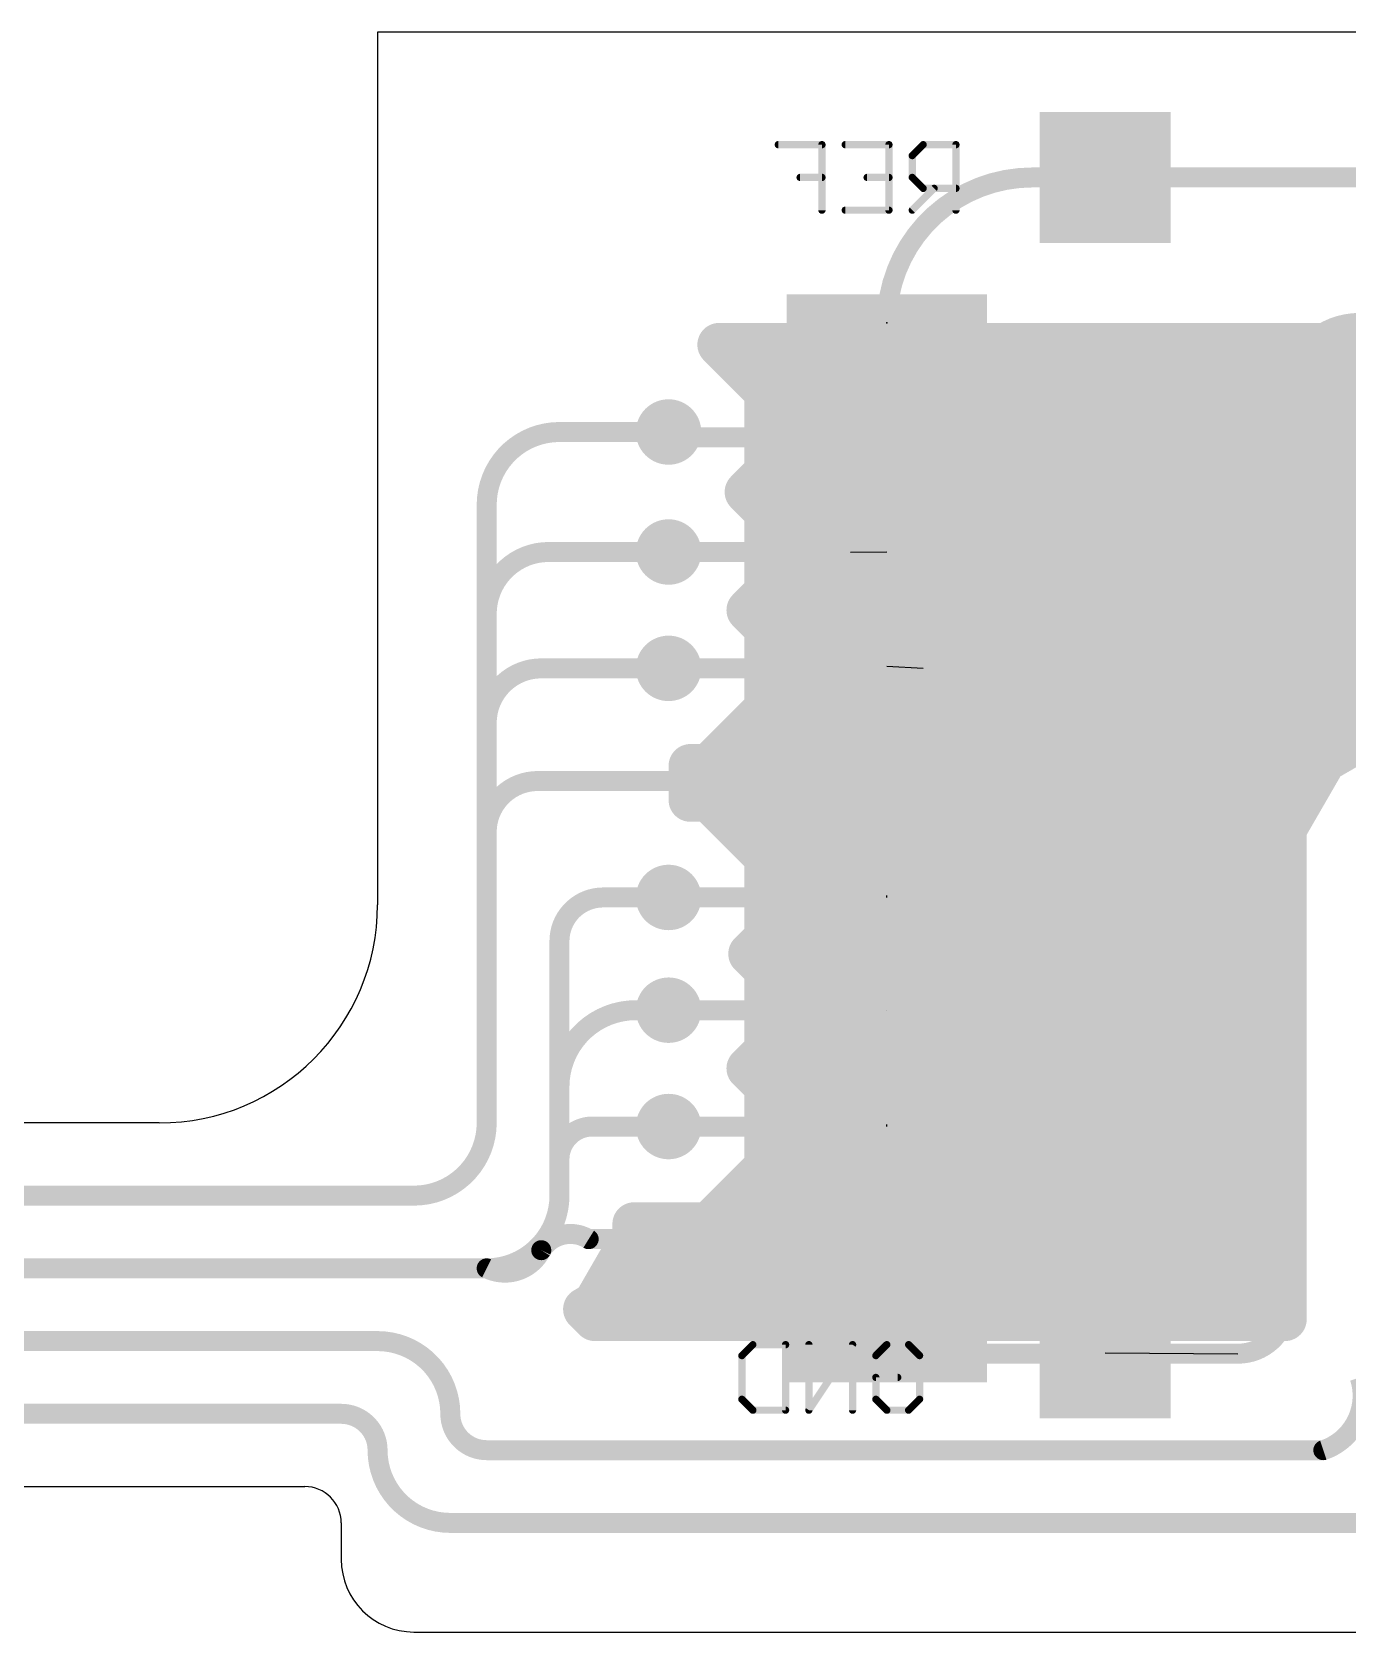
# Model space of a CAD drawing. Extents: x 0 to 1.19, y 0.04 to 0.27.
# Drawn here: x 0.8925 to 1.0734, y 0.05 to 0.27 of the extents above; entities that cross this region are included whole.
import ezdxf

# ---------------------------------------------------------------- set-up
doc = ezdxf.new("R2010")
doc.units = 0
for name, color, linetype in [('1', 14, 'CONTINUOUS'), ('15', 14, 'CONTINUOUS'), ('16', 174, 'CONTINUOUS'), ('18', 94, 'CONTINUOUS'), ('19', 54, 'CONTINUOUS'), ('2', 174, 'CONTINUOUS'), ('20', 178, 'CONTINUOUS'), ('23', 178, 'CONTINUOUS'), ('26', 251, 'CONTINUOUS')]:
    doc.layers.add(name, color=color, linetype=linetype)

# ---------------------------------------------------------------- blocks, each defined once
blk = doc.blocks.new('RECT')
blk.add_solid([(-0.5, -0.5), (0.5, -0.5), (-0.5, 0.5), (0.5, 0.5)])
blk = doc.blocks.new('SQUAREV')
blk.add_solid([(-0.5, -0.5), (0.5, -0.5), (-0.5, 0.5), (0.5, 0.5)])
blk = doc.blocks.new('ROUNDV')
at = {"const_width": 0.5}
blk.add_lwpolyline([(0, -0.25, 1), (0, 0.25, 1), (0, -0.25)], format="xyb", dxfattribs=at)

msp = doc.modelspace()

# ---------------------------------------------------------------- linework, layer by layer
at = {"layer": '1'}
for points, const_width in [([(1.03, 0.25, 0.414214), (1.01, 0.23)], 0.00275), ([(1.03, 0.250688, 1), (1.03, 0.249312)], 0.001375), ([(1.03, 0.249312, 1), (1.03, 0.250688)], 0.001375), ([(1.04, 0.250688, 1), (1.04, 0.249312)], 0.001375), ([(1.04, 0.249312, 1), (1.04, 0.250688)], 0.001375), ([(1.075, 0.23, 0.414214), (1.065, 0.22)], 0.00275), ([(1.009313, 0.23, 1), (1.010687, 0.23)], 0.001375), ([(1.065687, 0.22, 1), (1.064312, 0.22)], 0.001375), ([(1.064312, 0.22, 1), (1.065687, 0.22)], 0.001375), ([(0.98, 0.215, 0.414214), (0.980748, 0.21425)], 0.00275), ([(0.980687, 0.214999, 1), (0.979313, 0.215001)], 0.001375), ([(0.980748, 0.214937, 1), (0.980748, 0.213563)], 0.001375), ([(0.980747, 0.213563, 1), (0.980749, 0.214937)], 0.001375), ([(1.01, 0.213564, 1), (1.01, 0.214939)], 0.001375), ([(0.98, 0.199188, 1), (0.98, 0.197813)], 0.001375), ([(1.005, 0.197813, 1), (1.005, 0.199188)], 0.001375), ([(0.98, 0.183188, 1), (0.98, 0.181812)], 0.001375), ([(1.015, 0.181812, 1), (1.015, 0.183188)], 0.001375), ([(0.962008, 0.167008, 0.414214), (0.955, 0.16)], 0.00275), ([(0.962008, 0.167695, 1), (0.962008, 0.16632)], 0.001375), ([(0.962008, 0.16632, 1), (0.962008, 0.167695)], 0.001375), ([(1.01, 0.16632, 1), (1.01, 0.167695)], 0.001375), ([(0.955687, 0.16, 1), (0.954313, 0.16)], 0.001375), ([(0.954313, 0.16, 1), (0.955687, 0.16)], 0.001375), ([(0.98, 0.151688, 1), (0.98, 0.150312)], 0.001375), ([(1.01, 0.150312, 1), (1.01, 0.151688)], 0.001375), ([(0.98, 0.136188, 1), (0.98, 0.134813)], 0.001375), ([(1.01, 0.134813, 1), (1.01, 0.136188)], 0.001375), ([(0.945, 0.11, 0.414214), (0.955, 0.12)], 0.00275), ([(0.955687, 0.12, 1), (0.954313, 0.12)], 0.001375), ([(0.954313, 0.12, 1), (0.955687, 0.12)], 0.001375), ([(0.98, 0.120187, 1), (0.98, 0.118813)], 0.001375), ([(1.01, 0.118813, 1), (1.01, 0.120187)], 0.001375), ([(0.945, 0.110687, 1), (0.945, 0.109313)], 0.001375), ([(0.945, 0.109313, 1), (0.945, 0.110687)], 0.001375), ([(0.969016, 0.104016, 0.414214), (0.9625, 0.1025)], 0.00275), ([(0.955, 0.1, 0.414214), (0.9625, 0.1025)], 0.00275), ([(0.961916, 0.102863, 1), (0.963084, 0.102137)], 0.001375), ([(0.963115, 0.102193, 1), (0.961885, 0.102807)], 0.001375), ([(0.969016, 0.104703, 1), (0.969016, 0.103328)], 0.001375), ([(0.968652, 0.103432, 1), (0.969379, 0.104599)], 0.001375), ([(1.01, 0.103328, 1), (1.01, 0.104703)], 0.001375), ([(0.955307, 0.100615, 1), (0.954693, 0.099385)], 0.001375), ([(0.955, 0.099313, 1), (0.955, 0.100687)], 0.001375), ([(1.058268, 0.088268, 0.414214), (1.065, 0.095)], 0.00275), ([(1.065687, 0.095, 1), (1.064312, 0.095)], 0.001375), ([(1.064312, 0.095, 1), (1.065687, 0.095)], 0.001375), ([(0.95, 0.08, 0.414214), (0.94, 0.09)], 0.00275), ([(0.94, 0.090687, 1), (0.94, 0.089313)], 0.001375), ([(0.94, 0.089313, 1), (0.94, 0.090687)], 0.001375), ([(1.01, 0.088955, 1), (1.01, 0.08758)], 0.001375), ([(1.058268, 0.088955, 1), (1.058268, 0.08758)], 0.001375), ([(1.058268, 0.08758, 1), (1.058268, 0.088955)], 0.001375), ([(1.07, 0.075, 0.414214), (1.075, 0.085)], 0.00275), ([(0.94, 0.075, 0.414214), (0.935, 0.08)], 0.00275), ([(0.935, 0.080687, 1), (0.935, 0.079313)], 0.001375), ([(0.935, 0.079313, 1), (0.935, 0.080687)], 0.001375), ([(0.95, 0.08, 0.414214), (0.955, 0.075)], 0.00275), ([(0.950687, 0.08, 1), (0.949313, 0.08)], 0.001375), ([(0.949313, 0.08, 1), (0.950687, 0.08)], 0.001375), ([(0.94, 0.075, 0.414214), (0.95, 0.065)], 0.00275), ([(0.940687, 0.075, 1), (0.939312, 0.075)], 0.001375), ([(0.939312, 0.075, 1), (0.940687, 0.075)], 0.001375), ([(0.955, 0.075687, 1), (0.955, 0.074313)], 0.001375), ([(0.955, 0.074313, 1), (0.955, 0.075687)], 0.001375), ([(1.069783, 0.075652, 1), (1.070217, 0.074348)], 0.001375), ([(1.07, 0.074313, 1), (1.07, 0.075687)], 0.001375), ([(0.95, 0.065687, 1), (0.95, 0.064313)], 0.001375), ([(0.95, 0.064313, 1), (0.95, 0.065687)], 0.001375)]:
    msp.add_lwpolyline(points, format="xyb", dxfattribs=dict(at, const_width=const_width))
at = {"layer": '1', "const_width": 0.00275}
for points in [[(1.04, 0.25), (1.03, 0.25)], [(1.155, 0.25), (1.04, 0.25)], [(1.065, 0.095), (1.065, 0.22)], [(1.01, 0.214252), (0.980748, 0.21425)], [(0.98, 0.1985), (1.005, 0.1985)], [(0.98, 0.1825), (1.015, 0.1825)], [(1.01, 0.167008), (0.962008, 0.167008)], [(0.955, 0.16), (0.955, 0.12)], [(1.01, 0.151), (0.98, 0.151)], [(1.01, 0.1355), (0.98, 0.1355)], [(1.01, 0.1195), (0.98, 0.1195)], [(0.09, 0.11), (0.945, 0.11)], [(1.01, 0.104016), (0.969016, 0.104016)], [(0.09, 0.1), (0.955, 0.1)], [(0.095, 0.09), (0.94, 0.09)], [(1.01, 0.088268), (1.058268, 0.088268)], [(0.1, 0.08), (0.935, 0.08)], [(0.955, 0.075), (1.07, 0.075)], [(1.075, 0.065), (0.95, 0.065)]]:
    msp.add_lwpolyline(points, dxfattribs=at)
at = {"layer": '15'}
for points, const_width in [([(0.9635, 0.1985, 0.414214), (0.955, 0.19)], 0.00275), ([(0.9635, 0.199188, 1), (0.9635, 0.197813)], 0.001375), ([(0.9635, 0.197813, 1), (0.9635, 0.199188)], 0.001375), ([(0.98, 0.197813, 1), (0.98, 0.199188)], 0.001375), ([(0.955687, 0.19, 1), (0.954313, 0.19)], 0.001375), ([(0.954313, 0.19, 1), (0.955687, 0.19)], 0.001375), ([(0.9755, 0.1355, 0.414214), (0.965, 0.125)], 0.00275), ([(0.9755, 0.136188, 1), (0.9755, 0.134813)], 0.001375), ([(0.9755, 0.134813, 1), (0.9755, 0.136188)], 0.001375), ([(0.98, 0.134813, 1), (0.98, 0.136188)], 0.001375), ([(0.965687, 0.125, 1), (0.964313, 0.125)], 0.001375), ([(0.964313, 0.125, 1), (0.965687, 0.125)], 0.001375), ([(0.945, 0.11, 0.414214), (0.955, 0.12)], 0.00275), ([(0.955687, 0.12, 1), (0.954313, 0.12)], 0.001375), ([(0.954313, 0.12, 1), (0.955687, 0.12)], 0.001375), ([(0.945, 0.110687, 1), (0.945, 0.109313)], 0.001375), ([(0.945, 0.109313, 1), (0.945, 0.110687)], 0.001375), ([(0.955, 0.1, 0.414214), (0.965, 0.11)], 0.00275), ([(0.965687, 0.11, 1), (0.964313, 0.11)], 0.001375), ([(0.964313, 0.11, 1), (0.965687, 0.11)], 0.001375), ([(0.955, 0.100687, 1), (0.955, 0.099313)], 0.001375), ([(0.955, 0.099313, 1), (0.955, 0.100687)], 0.001375), ([(0.95, 0.08, 0.414214), (0.94, 0.09)], 0.00275), ([(0.94, 0.090687, 1), (0.94, 0.089313)], 0.001375), ([(0.94, 0.089313, 1), (0.94, 0.090687)], 0.001375), ([(1.07, 0.075, 0.414214), (1.075, 0.085)], 0.00275), ([(0.94, 0.075, 0.414214), (0.935, 0.08)], 0.00275), ([(0.935, 0.080687, 1), (0.935, 0.079313)], 0.001375), ([(0.935, 0.079313, 1), (0.935, 0.080687)], 0.001375), ([(0.95, 0.08, 0.414214), (0.955, 0.075)], 0.00275), ([(0.950687, 0.08, 1), (0.949313, 0.08)], 0.001375), ([(0.949313, 0.08, 1), (0.950687, 0.08)], 0.001375), ([(0.94, 0.075, 0.414214), (0.95, 0.065)], 0.00275), ([(0.940687, 0.075, 1), (0.939312, 0.075)], 0.001375), ([(0.939312, 0.075, 1), (0.940687, 0.075)], 0.001375), ([(0.955, 0.075687, 1), (0.955, 0.074313)], 0.001375), ([(0.955, 0.074313, 1), (0.955, 0.075687)], 0.001375), ([(1.069783, 0.075652, 1), (1.070217, 0.074348)], 0.001375), ([(1.07, 0.074313, 1), (1.07, 0.075687)], 0.001375), ([(0.95, 0.065687, 1), (0.95, 0.064313)], 0.001375), ([(0.95, 0.064313, 1), (0.95, 0.065687)], 0.001375)]:
    msp.add_lwpolyline(points, format="xyb", dxfattribs=dict(at, const_width=const_width))
at = {"layer": '15', "const_width": 0.00275}
for points in [[(0.98, 0.1985), (0.9635, 0.1985)], [(0.955, 0.19), (0.955, 0.12)], [(0.98, 0.1355), (0.9755, 0.1355)], [(0.965, 0.125), (0.965, 0.11)], [(0.09, 0.11), (0.945, 0.11)], [(0.09, 0.1), (0.955, 0.1)], [(0.095, 0.09), (0.94, 0.09)], [(0.1, 0.08), (0.935, 0.08)], [(0.955, 0.075), (1.07, 0.075)], [(1.075, 0.065), (0.95, 0.065)]]:
    msp.add_lwpolyline(points, dxfattribs=at)
at = {"layer": '16'}
for points, const_width in [([(0.993405, 0.220553), (0.986958, 0.227)], 0.006), ([(0.986958, 0.227), (1.146366, 0.227)], 0.006), ([(0.991958, 0.222), (1.146384, 0.222)], 0.006), ([(0.993405, 0.209447), (0.993405, 0.220553)], 0.006), ([(0.993405, 0.216), (1.146406, 0.216)], 0.006), ([(0.98, 0.215), (0.965, 0.215)], 0.00275), ([(0.990708, 0.20675), (0.993405, 0.209447)], 0.006), ([(0.993405, 0.21), (1.098542, 0.21)], 0.006), ([(0.993405, 0.204053), (0.990708, 0.20675)], 0.006), ([(0.993405, 0.192947), (0.993405, 0.204053)], 0.006), ([(0.993405, 0.204), (1.092542, 0.204)], 0.006), ([(0.955, 0.205), (0.955, 0.12)], 0.00275), ([(0.993405, 0.198), (1.091594, 0.198)], 0.006), ([(0.990958, 0.1905), (0.993405, 0.192947)], 0.006), ([(0.992458, 0.192), (1.091594, 0.192)], 0.006), ([(0.993405, 0.188053), (0.990958, 0.1905)], 0.006), ([(0.993405, 0.176947), (0.993405, 0.188053)], 0.006), ([(0.993405, 0.186), (1.091594, 0.186)], 0.006), ([(0.993405, 0.18), (1.091594, 0.18)], 0.006), ([(0.985553, 0.169094), (0.993405, 0.176947)], 0.006), ([(1.079566, 0.17528), (1.070154, 0.169846)], 0.006), ([(0.990458, 0.174), (1.077348, 0.174)], 0.006), ([(0.983, 0.164405), (0.983, 0.169094)], 0.006), ([(0.983, 0.169094), (0.985553, 0.169094)], 0.006), ([(1.070154, 0.169846), (1.064719, 0.160434)], 0.006), ([(1.070154, 0.169846), (1.070154, 0.169846)], 0.006), ([(1.070154, 0.169846), (1.070154, 0.169846)], 0.006), ([(0.983, 0.168), (1.069088, 0.168)], 0.006), ([(0.985553, 0.164405), (0.983, 0.164405)], 0.006), ([(0.993405, 0.156553), (0.985553, 0.164405)], 0.006), ([(0.987958, 0.162), (1.065624, 0.162)], 0.006), ([(1.064719, 0.160434), (1.064719, 0.093)], 0.006), ([(0.993405, 0.145447), (0.993405, 0.156553)], 0.006), ([(0.993405, 0.156), (1.064719, 0.156)], 0.006), ([(0.98, 0.151), (0.971, 0.151)], 0.00275), ([(0.993405, 0.15), (1.064719, 0.15)], 0.006), ([(0.991208, 0.14325), (0.993405, 0.145447)], 0.006), ([(0.965, 0.145), (0.965, 0.11)], 0.00275), ([(0.993405, 0.141053), (0.991208, 0.14325)], 0.006), ([(0.991958, 0.144), (1.064719, 0.144)], 0.006), ([(0.993405, 0.129947), (0.993405, 0.141053)], 0.006), ([(0.993405, 0.138), (1.064719, 0.138)], 0.006), ([(0.993405, 0.132), (1.064719, 0.132)], 0.006), ([(0.990958, 0.1275), (0.993405, 0.129947)], 0.006), ([(0.993405, 0.125053), (0.990958, 0.1275)], 0.006), ([(0.992458, 0.126), (1.064719, 0.126)], 0.006), ([(0.993405, 0.113947), (0.993405, 0.125053)], 0.006), ([(0.993405, 0.12), (1.064719, 0.12)], 0.006), ([(0.985553, 0.106094), (0.993405, 0.113947)], 0.006), ([(0.993405, 0.114), (1.064719, 0.114)], 0.006), ([(0.09, 0.11), (0.945, 0.11)], 0.00275), ([(0.987458, 0.108), (1.064719, 0.108)], 0.006), ([(0.97528, 0.104566), (0.97528, 0.106094)], 0.006), ([(0.97528, 0.106094), (0.985553, 0.106094)], 0.006), ([(0.969846, 0.095154), (0.97528, 0.104566)], 0.006), ([(0.973799, 0.102), (1.064719, 0.102)], 0.006), ([(0.09, 0.1), (0.955, 0.1)], 0.00275), ([(0.970335, 0.096), (1.064719, 0.096)], 0.006), ([(0.968504, 0.094378), (0.969846, 0.095154)], 0.006), ([(0.969882, 0.093), (0.968504, 0.094378)], 0.006), ([(0.969846, 0.095154), (0.969846, 0.095154)], 0.006), ([(0.969846, 0.095154), (0.969846, 0.095154)], 0.006), ([(1.064719, 0.093), (0.969882, 0.093)], 0.006), ([(0.095, 0.09), (0.94, 0.09)], 0.00275), ([(0.1, 0.08), (0.935, 0.08)], 0.00275), ([(0.955, 0.075), (1.07, 0.075)], 0.00275), ([(1.075, 0.065), (0.95, 0.065)], 0.00275)]:
    msp.add_lwpolyline(points, dxfattribs=dict(at, const_width=const_width))
for points, const_width in [([(0.988019, 0.228061, 1), (0.985897, 0.225939)], 0.003), ([(0.986958, 0.2285, 1), (0.986958, 0.2255)], 0.003), ([(0.991958, 0.2235, 1), (0.991958, 0.2205)], 0.003), ([(0.994905, 0.220553, 1), (0.991905, 0.220553)], 0.003), ([(0.992345, 0.219492, 1), (0.994466, 0.221613)], 0.003), ([(0.993405, 0.2175, 1), (0.993405, 0.2145)], 0.003), ([(0.965, 0.215, 0.414214), (0.955, 0.205)], 0.00275), ([(0.965, 0.215688, 1), (0.965, 0.214312)], 0.001375), ([(0.965, 0.214312, 1), (0.965, 0.215688)], 0.001375), ([(0.98, 0.214312, 1), (0.98, 0.215688)], 0.001375), ([(0.993405, 0.2115, 1), (0.993405, 0.2085)], 0.003), ([(0.994466, 0.208387, 1), (0.992345, 0.210508)], 0.003), ([(0.991769, 0.207811, 1), (0.989647, 0.205689)], 0.003), ([(0.989647, 0.207811, 1), (0.991769, 0.205689)], 0.003), ([(0.991905, 0.209447, 1), (0.994905, 0.209447)], 0.003), ([(0.994905, 0.204053, 1), (0.991905, 0.204053)], 0.003), ([(0.993405, 0.2055, 1), (0.993405, 0.2025)], 0.003), ([(0.955687, 0.205, 1), (0.954313, 0.205)], 0.001375), ([(0.954313, 0.205, 1), (0.955687, 0.205)], 0.001375), ([(0.992345, 0.202992, 1), (0.994466, 0.205113)], 0.003), ([(0.993405, 0.1995, 1), (0.993405, 0.1965)], 0.003), ([(0.994466, 0.191887, 1), (0.992345, 0.194008)], 0.003), ([(0.992458, 0.1935, 1), (0.992458, 0.1905)], 0.003), ([(0.991905, 0.192947, 1), (0.994905, 0.192947)], 0.003), ([(0.992019, 0.191561, 1), (0.989897, 0.189439)], 0.003), ([(0.989897, 0.191561, 1), (0.992019, 0.189439)], 0.003), ([(0.994905, 0.188053, 1), (0.991905, 0.188053)], 0.003), ([(0.992345, 0.186992, 1), (0.994466, 0.189113)], 0.003), ([(0.993405, 0.1875, 1), (0.993405, 0.1845)], 0.003), ([(0.993405, 0.1815, 1), (0.993405, 0.1785)], 0.003), ([(0.991905, 0.176947, 1), (0.994905, 0.176947)], 0.003), ([(0.994466, 0.175887, 1), (0.992345, 0.178008)], 0.003), ([(0.990458, 0.1755, 1), (0.990458, 0.1725)], 0.003), ([(0.9845, 0.169094, 1), (0.9815, 0.169094)], 0.003), ([(0.983, 0.170594, 1), (0.983, 0.167594)], 0.003), ([(0.984492, 0.170155, 1), (0.986613, 0.168034)], 0.003), ([(0.985553, 0.167594, 1), (0.985553, 0.170594)], 0.003), ([(1.070154, 0.171346, 1), (1.070154, 0.168346)], 0.003), ([(1.071654, 0.169846, 1), (1.068654, 0.169846)], 0.003), ([(1.069404, 0.171145, 1), (1.070904, 0.168547)], 0.003), ([(1.071453, 0.169096, 1), (1.068855, 0.170596)], 0.003), ([(1.070154, 0.168346, 1), (1.070154, 0.171346)], 0.003), ([(0.983, 0.1695, 1), (0.983, 0.1665)], 0.003), ([(1.068654, 0.169846, 1), (1.071654, 0.169846)], 0.003), ([(1.069088, 0.1665, 1), (1.069088, 0.1695)], 0.003), ([(0.983, 0.165905, 1), (0.983, 0.162905)], 0.003), ([(0.986613, 0.165466, 1), (0.984492, 0.163345)], 0.003), ([(0.985553, 0.162905, 1), (0.985553, 0.165905)], 0.003), ([(0.9815, 0.164405, 1), (0.9845, 0.164405)], 0.003), ([(0.987958, 0.1635, 1), (0.987958, 0.1605)], 0.003), ([(1.065624, 0.1605, 1), (1.065624, 0.1635)], 0.003), ([(1.066219, 0.160434, 1), (1.063219, 0.160434)], 0.003), ([(1.06342, 0.161184, 1), (1.066019, 0.159684)], 0.003), ([(0.994905, 0.156553, 1), (0.991905, 0.156553)], 0.003), ([(0.993405, 0.1575, 1), (0.993405, 0.1545)], 0.003), ([(0.992345, 0.155492, 1), (0.994466, 0.157613)], 0.003), ([(1.064719, 0.1545, 1), (1.064719, 0.1575)], 0.003), ([(0.971, 0.151, 0.414214), (0.965, 0.145)], 0.00275), ([(0.971, 0.151688, 1), (0.971, 0.150312)], 0.001375), ([(0.971, 0.150312, 1), (0.971, 0.151688)], 0.001375), ([(0.98, 0.150312, 1), (0.98, 0.151688)], 0.001375), ([(0.993405, 0.1515, 1), (0.993405, 0.1485)], 0.003), ([(1.064719, 0.1485, 1), (1.064719, 0.1515)], 0.003), ([(0.994466, 0.144387, 1), (0.992345, 0.146508)], 0.003), ([(0.965687, 0.145, 1), (0.964313, 0.145)], 0.001375), ([(0.964313, 0.145, 1), (0.965687, 0.145)], 0.001375), ([(0.992269, 0.144311, 1), (0.990147, 0.142189)], 0.003), ([(0.990147, 0.144311, 1), (0.992269, 0.142189)], 0.003), ([(0.991958, 0.1455, 1), (0.991958, 0.1425)], 0.003), ([(0.991905, 0.145447, 1), (0.994905, 0.145447)], 0.003), ([(1.064719, 0.1425, 1), (1.064719, 0.1455)], 0.003), ([(0.994905, 0.141053, 1), (0.991905, 0.141053)], 0.003), ([(0.992345, 0.139992, 1), (0.994466, 0.142113)], 0.003), ([(0.993405, 0.1395, 1), (0.993405, 0.1365)], 0.003), ([(1.064719, 0.1365, 1), (1.064719, 0.1395)], 0.003), ([(0.993405, 0.1335, 1), (0.993405, 0.1305)], 0.003), ([(1.064719, 0.1305, 1), (1.064719, 0.1335)], 0.003), ([(0.994466, 0.128887, 1), (0.992345, 0.131008)], 0.003), ([(0.992019, 0.128561, 1), (0.989897, 0.126439)], 0.003), ([(0.989897, 0.128561, 1), (0.992019, 0.126439)], 0.003), ([(0.991905, 0.129947, 1), (0.994905, 0.129947)], 0.003), ([(0.992458, 0.1275, 1), (0.992458, 0.1245)], 0.003), ([(0.994905, 0.125053, 1), (0.991905, 0.125053)], 0.003), ([(0.992345, 0.123992, 1), (0.994466, 0.126113)], 0.003), ([(1.064719, 0.1245, 1), (1.064719, 0.1275)], 0.003), ([(0.945, 0.11, 0.414214), (0.955, 0.12)], 0.00275), ([(0.955687, 0.12, 1), (0.954313, 0.12)], 0.001375), ([(0.993405, 0.1215, 1), (0.993405, 0.1185)], 0.003), ([(1.064719, 0.1185, 1), (1.064719, 0.1215)], 0.003), ([(0.954313, 0.12, 1), (0.955687, 0.12)], 0.001375), ([(0.993405, 0.1155, 1), (0.993405, 0.1125)], 0.003), ([(0.994466, 0.112887, 1), (0.992345, 0.115008)], 0.003), ([(1.064719, 0.1125, 1), (1.064719, 0.1155)], 0.003), ([(0.991905, 0.113947, 1), (0.994905, 0.113947)], 0.003), ([(0.945, 0.110687, 1), (0.945, 0.109313)], 0.001375), ([(0.945, 0.109313, 1), (0.945, 0.110687)], 0.001375), ([(0.955, 0.1, 0.414214), (0.965, 0.11)], 0.00275), ([(0.965687, 0.11, 1), (0.964313, 0.11)], 0.001375), ([(0.964313, 0.11, 1), (0.965687, 0.11)], 0.001375), ([(0.987458, 0.1095, 1), (0.987458, 0.1065)], 0.003), ([(1.064719, 0.1065, 1), (1.064719, 0.1095)], 0.003), ([(0.97678, 0.106094, 1), (0.97378, 0.106094)], 0.003), ([(0.97528, 0.107594, 1), (0.97528, 0.104594)], 0.003), ([(0.984492, 0.107155, 1), (0.986613, 0.105034)], 0.003), ([(0.985553, 0.104594, 1), (0.985553, 0.107594)], 0.003), ([(0.97378, 0.104566, 1), (0.97678, 0.104566)], 0.003), ([(0.976579, 0.103816, 1), (0.973981, 0.105316)], 0.003), ([(0.973799, 0.1035, 1), (0.973799, 0.1005)], 0.003), ([(1.064719, 0.1005, 1), (1.064719, 0.1035)], 0.003), ([(0.955, 0.100687, 1), (0.955, 0.099313)], 0.001375), ([(0.955, 0.099313, 1), (0.955, 0.100687)], 0.001375), ([(0.970335, 0.0975, 1), (0.970335, 0.0945)], 0.003), ([(1.064719, 0.0945, 1), (1.064719, 0.0975)], 0.003), ([(0.969564, 0.095439, 1), (0.967443, 0.093318)], 0.003), ([(0.967754, 0.095677, 1), (0.969254, 0.093079)], 0.003), ([(0.969846, 0.096654, 1), (0.969846, 0.093654)], 0.003), ([(0.971346, 0.095154, 1), (0.968346, 0.095154)], 0.003), ([(0.968547, 0.095904, 1), (0.971145, 0.094404)], 0.003), ([(0.970596, 0.093855, 1), (0.969096, 0.096453)], 0.003), ([(0.969846, 0.093654, 1), (0.969846, 0.096654)], 0.003), ([(0.968346, 0.095154, 1), (0.971346, 0.095154)], 0.003), ([(0.969882, 0.0945, 1), (0.969882, 0.0915)], 0.003), ([(0.968821, 0.091939, 1), (0.970943, 0.094061)], 0.003), ([(1.064719, 0.0915, 1), (1.064719, 0.0945)], 0.003), ([(1.063219, 0.093, 1), (1.066219, 0.093)], 0.003), ([(0.95, 0.08, 0.414214), (0.94, 0.09)], 0.00275), ([(0.94, 0.090687, 1), (0.94, 0.089313)], 0.001375), ([(0.94, 0.089313, 1), (0.94, 0.090687)], 0.001375), ([(1.07, 0.075, 0.414214), (1.075, 0.085)], 0.00275), ([(0.94, 0.075, 0.414214), (0.935, 0.08)], 0.00275), ([(0.935, 0.080687, 1), (0.935, 0.079313)], 0.001375), ([(0.935, 0.079313, 1), (0.935, 0.080687)], 0.001375), ([(0.95, 0.08, 0.414214), (0.955, 0.075)], 0.00275), ([(0.950687, 0.08, 1), (0.949313, 0.08)], 0.001375), ([(0.949313, 0.08, 1), (0.950687, 0.08)], 0.001375), ([(0.94, 0.075, 0.414214), (0.95, 0.065)], 0.00275), ([(0.940687, 0.075, 1), (0.939312, 0.075)], 0.001375), ([(0.939312, 0.075, 1), (0.940687, 0.075)], 0.001375), ([(0.955, 0.075687, 1), (0.955, 0.074313)], 0.001375), ([(0.955, 0.074313, 1), (0.955, 0.075687)], 0.001375), ([(1.069783, 0.075652, 1), (1.070217, 0.074348)], 0.001375), ([(1.07, 0.074313, 1), (1.07, 0.075687)], 0.001375), ([(0.95, 0.065687, 1), (0.95, 0.064313)], 0.001375), ([(0.95, 0.064313, 1), (0.95, 0.065687)], 0.001375)]:
    msp.add_lwpolyline(points, format="xyb", dxfattribs=dict(at, const_width=const_width))
at = {"layer": '19'}
for p, q in [((1.005, 0.1985), (1.01, 0.198504)), ((1.015, 0.1825), (1.01, 0.182756)), ((1.01, 0.151), (1.01, 0.15126)), ((1.01, 0.1355), (1.01, 0.135512)), ((1.01, 0.1195), (1.01, 0.119764)), ((1.04, 0.0884), (1.058268, 0.088268))]:
    msp.add_line(p, q, dxfattribs=at)
at = {"layer": '2'}
for points, const_width in [([(0.9625, 0.1825, 0.414214), (0.955, 0.175)], 0.00275), ([(0.9625, 0.183188, 1), (0.9625, 0.181812)], 0.001375), ([(0.9625, 0.181812, 1), (0.9625, 0.183188)], 0.001375), ([(0.98, 0.181812, 1), (0.98, 0.183188)], 0.001375), ([(0.955687, 0.175, 1), (0.954313, 0.175)], 0.001375), ([(0.954313, 0.175, 1), (0.955687, 0.175)], 0.001375), ([(0.945, 0.11, 0.414214), (0.955, 0.12)], 0.00275), ([(0.955687, 0.12, 1), (0.954313, 0.12)], 0.001375), ([(0.954313, 0.12, 1), (0.955687, 0.12)], 0.001375), ([(0.9695, 0.1195, 0.414214), (0.965, 0.115)], 0.00275), ([(0.9695, 0.120187, 1), (0.9695, 0.118813)], 0.001375), ([(0.9695, 0.118813, 1), (0.9695, 0.120187)], 0.001375), ([(0.98, 0.118813, 1), (0.98, 0.120187)], 0.001375), ([(0.965687, 0.115, 1), (0.964313, 0.115)], 0.001375), ([(0.964313, 0.115, 1), (0.965687, 0.115)], 0.001375), ([(0.945, 0.110687, 1), (0.945, 0.109313)], 0.001375), ([(0.945, 0.109313, 1), (0.945, 0.110687)], 0.001375), ([(0.955, 0.1, 0.414214), (0.965, 0.11)], 0.00275), ([(0.965687, 0.11, 1), (0.964313, 0.11)], 0.001375), ([(0.964313, 0.11, 1), (0.965687, 0.11)], 0.001375), ([(0.955, 0.100687, 1), (0.955, 0.099313)], 0.001375), ([(0.955, 0.099313, 1), (0.955, 0.100687)], 0.001375), ([(0.95, 0.08, 0.414214), (0.94, 0.09)], 0.00275), ([(0.94, 0.090687, 1), (0.94, 0.089313)], 0.001375), ([(0.94, 0.089313, 1), (0.94, 0.090687)], 0.001375), ([(1.07, 0.075, 0.414214), (1.075, 0.085)], 0.00275), ([(0.94, 0.075, 0.414214), (0.935, 0.08)], 0.00275), ([(0.935, 0.080687, 1), (0.935, 0.079313)], 0.001375), ([(0.935, 0.079313, 1), (0.935, 0.080687)], 0.001375), ([(0.95, 0.08, 0.414214), (0.955, 0.075)], 0.00275), ([(0.950687, 0.08, 1), (0.949313, 0.08)], 0.001375), ([(0.949313, 0.08, 1), (0.950687, 0.08)], 0.001375), ([(0.94, 0.075, 0.414214), (0.95, 0.065)], 0.00275), ([(0.940687, 0.075, 1), (0.939312, 0.075)], 0.001375), ([(0.939312, 0.075, 1), (0.940687, 0.075)], 0.001375), ([(0.955, 0.075687, 1), (0.955, 0.074313)], 0.001375), ([(0.955, 0.074313, 1), (0.955, 0.075687)], 0.001375), ([(1.069783, 0.075652, 1), (1.070217, 0.074348)], 0.001375), ([(1.07, 0.074313, 1), (1.07, 0.075687)], 0.001375), ([(0.95, 0.065687, 1), (0.95, 0.064313)], 0.001375), ([(0.95, 0.064313, 1), (0.95, 0.065687)], 0.001375)]:
    msp.add_lwpolyline(points, format="xyb", dxfattribs=dict(at, const_width=const_width))
at = {"layer": '2', "const_width": 0.00275}
for points in [[(0.98, 0.1825), (0.9625, 0.1825)], [(0.955, 0.175), (0.955, 0.12)], [(0.98, 0.1195), (0.9695, 0.1195)], [(0.965, 0.115), (0.965, 0.11)], [(0.09, 0.11), (0.945, 0.11)], [(0.09, 0.1), (0.955, 0.1)], [(0.095, 0.09), (0.94, 0.09)], [(0.1, 0.08), (0.935, 0.08)], [(0.955, 0.075), (1.07, 0.075)], [(0.95, 0.065), (1.075, 0.065)]]:
    msp.add_lwpolyline(points, dxfattribs=at)
at = {"layer": '20'}
for p, q in [((1.189213, 0.27), (0.94, 0.27)), ((0.94, 0.27), (0.94, 0.15)), ((0.91, 0.12), (0.11, 0.12)), ((0.11, 0.07), (0.93, 0.07)), ((0.935, 0.065), (0.935, 0.06)), ((0.945, 0.05), (1.19, 0.05))]:
    msp.add_line(p, q, dxfattribs=at)
for centre, radius, start, end in [((0.91, 0.15), 0.03, 270, 0), ((0.93, 0.065), 0.005, 0, 90), ((0.945, 0.06), 0.01, 180, 270)]:
    msp.add_arc(centre, radius, start, end, dxfattribs=at)
at = {"layer": '23'}
msp.add_point((1.01, 0.23), dxfattribs=at)
at = {"layer": '26', "const_width": 0.001}
for points in [[(1.001084, 0.254508), (0.995079, 0.254508)], [(1.001084, 0.2455), (1.001084, 0.254508)], [(1.004287, 0.254508), (1.010292, 0.254508)], [(1.010292, 0.254508), (1.010292, 0.2455)], [(1.014996, 0.254508), (1.013495, 0.253006)], [(1.013495, 0.253006), (1.013495, 0.250004)], [(1.0195, 0.254508), (1.014996, 0.254508)], [(1.0195, 0.2455), (1.0195, 0.254508)], [(1.001084, 0.250004), (0.998082, 0.250004)], [(1.010292, 0.250004), (1.00729, 0.250004)], [(1.013495, 0.250004), (1.014996, 0.248502)], [(1.016498, 0.248502), (1.013495, 0.2455)], [(1.014996, 0.248502), (1.0195, 0.248502)], [(1.010292, 0.2455), (1.004287, 0.2455)], [(0.990079, 0.088006), (0.991581, 0.089508)], [(0.990079, 0.082001), (0.990079, 0.088006)], [(0.991581, 0.089508), (0.996084, 0.089508)], [(0.996084, 0.089508), (0.996084, 0.0805)], [(1.005292, 0.089508), (0.999287, 0.0805)], [(0.999287, 0.0805), (0.999287, 0.089508)], [(1.005292, 0.0805), (1.005292, 0.089508)], [(1.008495, 0.088006), (1.009996, 0.089508)], [(1.009996, 0.089508), (1.012999, 0.089508)], [(1.012999, 0.089508), (1.0145, 0.088006)], [(1.0145, 0.088006), (1.0145, 0.082001)], [(1.008495, 0.082001), (1.008495, 0.085004)], [(1.008495, 0.085004), (1.011498, 0.085004)], [(0.991581, 0.0805), (0.990079, 0.082001)], [(1.009996, 0.0805), (1.008495, 0.082001)], [(1.0145, 0.082001), (1.012999, 0.0805)], [(0.996084, 0.0805), (0.991581, 0.0805)], [(1.012999, 0.0805), (1.009996, 0.0805)]]:
    msp.add_lwpolyline(points, dxfattribs=at)
at = {"layer": '26', "const_width": 0.0005}
for points in [[(0.995079, 0.254758, 1), (0.995079, 0.254258)], [(1.001334, 0.254508, 1), (1.000834, 0.254508)], [(1.001084, 0.254258, 1), (1.001084, 0.254758)], [(1.004287, 0.254758, 1), (1.004287, 0.254258)], [(1.010542, 0.254508, 1), (1.010042, 0.254508)], [(1.010292, 0.254258, 1), (1.010292, 0.254758)], [(1.013745, 0.253006, 1), (1.013245, 0.253006)], [(1.013318, 0.253183, 1), (1.013672, 0.25283)], [(1.014996, 0.254758, 1), (1.014996, 0.254258)], [(1.015173, 0.254331, 1), (1.014819, 0.254684)], [(1.01975, 0.254508, 1), (1.01925, 0.254508)], [(1.0195, 0.254258, 1), (1.0195, 0.254758)], [(0.998082, 0.250254, 1), (0.998082, 0.249754)], [(1.001084, 0.249754, 1), (1.001084, 0.250254)], [(1.00729, 0.250254, 1), (1.00729, 0.249754)], [(1.010292, 0.249754, 1), (1.010292, 0.250254)], [(1.013672, 0.250181, 1), (1.013318, 0.249827)], [(1.013245, 0.250004, 1), (1.013745, 0.250004)], [(1.014996, 0.248752, 1), (1.014996, 0.248252)], [(1.014819, 0.248326, 1), (1.015173, 0.248679)], [(1.016674, 0.248326, 1), (1.016321, 0.248679)], [(1.0195, 0.248252, 1), (1.0195, 0.248752)], [(1.000834, 0.2455, 1), (1.001334, 0.2455)], [(1.004287, 0.24575, 1), (1.004287, 0.24525)], [(1.010042, 0.2455, 1), (1.010542, 0.2455)], [(1.010292, 0.24525, 1), (1.010292, 0.24575)], [(1.013318, 0.245677, 1), (1.013672, 0.245323)], [(1.01925, 0.2455, 1), (1.01975, 0.2455)], [(0.990329, 0.088006, 1), (0.989829, 0.088006)], [(0.989903, 0.088183, 1), (0.990256, 0.08783)], [(0.991581, 0.089758, 1), (0.991581, 0.089258)], [(0.991757, 0.089331, 1), (0.991404, 0.089684)], [(0.996334, 0.089508, 1), (0.995834, 0.089508)], [(0.996084, 0.089258, 1), (0.996084, 0.089758)], [(0.999537, 0.089508, 1), (0.999037, 0.089508)], [(1.005542, 0.089508, 1), (1.005042, 0.089508)], [(1.0055, 0.089369, 1), (1.005084, 0.089646)], [(1.008318, 0.088183, 1), (1.008672, 0.08783)], [(1.009996, 0.089758, 1), (1.009996, 0.089258)], [(1.010173, 0.089331, 1), (1.009819, 0.089684)], [(1.013176, 0.089684, 1), (1.012822, 0.089331)], [(1.012999, 0.089258, 1), (1.012999, 0.089758)], [(1.01475, 0.088006, 1), (1.01425, 0.088006)], [(1.014323, 0.08783, 1), (1.014677, 0.088183)], [(1.008745, 0.085004, 1), (1.008245, 0.085004)], [(1.008495, 0.085254, 1), (1.008495, 0.084754)], [(1.011498, 0.084754, 1), (1.011498, 0.085254)], [(0.989829, 0.082001, 1), (0.990329, 0.082001)], [(0.990256, 0.082178, 1), (0.989903, 0.081824)], [(1.008672, 0.082178, 1), (1.008318, 0.081824)], [(1.008245, 0.082001, 1), (1.008745, 0.082001)], [(1.01425, 0.082001, 1), (1.01475, 0.082001)], [(1.014677, 0.081824, 1), (1.014323, 0.082178)], [(0.991581, 0.08075, 1), (0.991581, 0.08025)], [(0.991404, 0.080323, 1), (0.991757, 0.080677)], [(0.995834, 0.0805, 1), (0.996334, 0.0805)], [(0.996084, 0.08025, 1), (0.996084, 0.08075)], [(0.999079, 0.080639, 1), (0.999495, 0.080361)], [(0.999037, 0.0805, 1), (0.999537, 0.0805)], [(1.005042, 0.0805, 1), (1.005542, 0.0805)], [(1.009996, 0.08075, 1), (1.009996, 0.08025)], [(1.009819, 0.080323, 1), (1.010173, 0.080677)], [(1.012822, 0.080677, 1), (1.013176, 0.080323)], [(1.012999, 0.08025, 1), (1.012999, 0.08075)]]:
    msp.add_lwpolyline(points, format="xyb", dxfattribs=at)

# ---------------------------------------------------------------- block references
at = {"layer": '1', "xscale": 0.007874, "yscale": 0.027559, "rotation": 90}
for p in [(1.01, 0.23), (1.01, 0.214252), (1.01, 0.198504), (1.01, 0.182756), (1.01, 0.167008), (1.01, 0.15126), (1.01, 0.135512), (1.01, 0.119764), (1.01, 0.104016), (1.01, 0.088268)]:
    msp.add_blockref('RECT', p, dxfattribs=at)
at = {"layer": '18'}
for name, p, xscale, yscale in [('SQUAREV', (1.04, 0.25), 0.018, 0.018), ('ROUNDV', (1.04, 0.25), 0.018, 0.018), ('ROUNDV', (1.04, 0.25), 0.018, 0.018), ('SQUAREV', (1.04, 0.25), 0.018, 0.018), ('ROUNDV', (0.98, 0.215), 0.009, 0.009), ('ROUNDV', (0.98, 0.215), 0.009, 0.009), ('ROUNDV', (0.98, 0.215), 0.009, 0.009), ('ROUNDV', (0.98, 0.215), 0.009, 0.009), ('ROUNDV', (0.98, 0.1985), 0.009, 0.009), ('ROUNDV', (0.98, 0.1985), 0.009, 0.009), ('ROUNDV', (0.98, 0.1985), 0.009, 0.009), ('ROUNDV', (0.98, 0.1985), 0.009, 0.009), ('ROUNDV', (0.98, 0.1825), 0.009, 0.009), ('ROUNDV', (0.98, 0.1825), 0.009, 0.009), ('ROUNDV', (0.98, 0.1825), 0.009, 0.009), ('ROUNDV', (0.98, 0.1825), 0.009, 0.009), ('ROUNDV', (0.98, 0.151), 0.009, 0.009), ('ROUNDV', (0.98, 0.151), 0.009, 0.009), ('ROUNDV', (0.98, 0.151), 0.009, 0.009), ('ROUNDV', (0.98, 0.151), 0.009, 0.009), ('ROUNDV', (0.98, 0.1355), 0.009, 0.009), ('ROUNDV', (0.98, 0.1355), 0.009, 0.009), ('ROUNDV', (0.98, 0.1355), 0.009, 0.009), ('ROUNDV', (0.98, 0.1355), 0.009, 0.009), ('ROUNDV', (0.98, 0.1195), 0.009, 0.009), ('ROUNDV', (0.98, 0.1195), 0.009, 0.009), ('ROUNDV', (0.98, 0.1195), 0.009, 0.009), ('ROUNDV', (0.98, 0.1195), 0.009, 0.009), ('SQUAREV', (1.04, 0.0884), 0.018, 0.018), ('ROUNDV', (1.04, 0.0884), 0.018, 0.018), ('ROUNDV', (1.04, 0.0884), 0.018, 0.018), ('SQUAREV', (1.04, 0.0884), 0.018, 0.018)]:
    msp.add_blockref(name, p, dxfattribs=dict(at, xscale=xscale, yscale=yscale))

doc.saveas('drawing.dxf')
